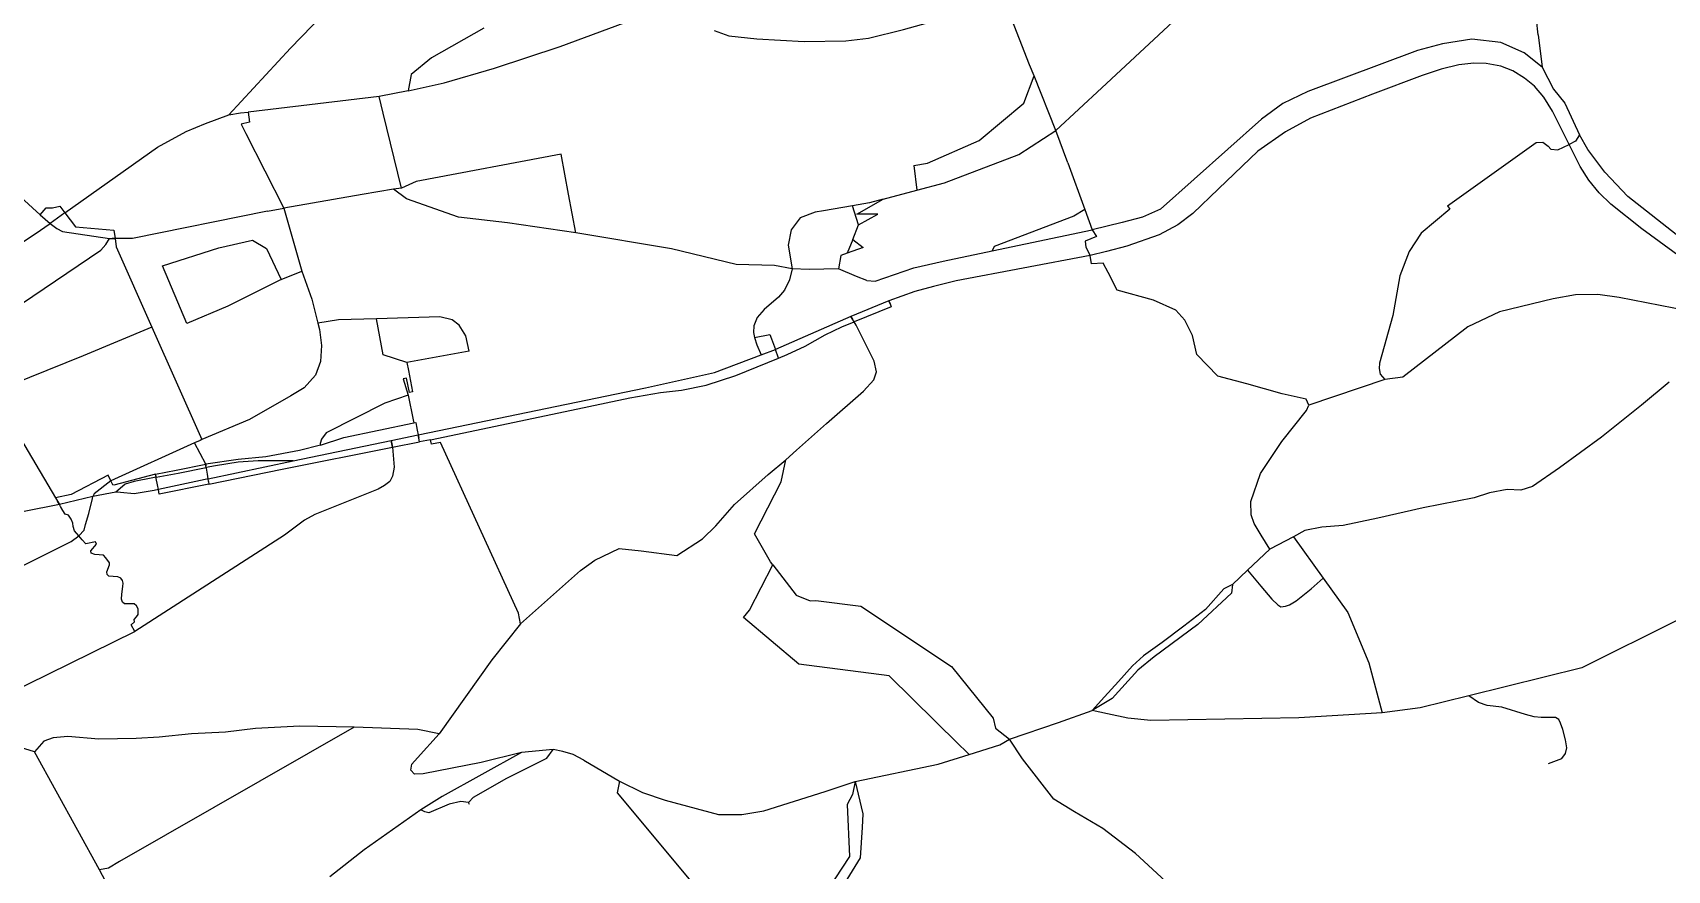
# Model space of a CAD drawing. Header units: inches. Extents: x 2740922 to 2751091, y 1249500 to 1259683.
# Drawn here: x 2746936 to 2747978, y 1254259 to 1254793 of the extents above; entities that cross this region are included whole.
import ezdxf

# ---------------------------------------------------------------- set-up
doc = ezdxf.new("R2010")
doc.units = ezdxf.units.IN
doc.header["$MEASUREMENT"] = 0

msp = doc.modelspace()

# ---------------------------------------------------------------- linework, layer by layer
for points in [[(2747896.2, 1254791.2), (2747893.9, 1254810.8), (2747935.9, 1254894.2), (2747931.9, 1254910.8), (2747923.1, 1254920.7), (2747920, 1254924.5), (2747918.8, 1254928.9)], [(2747184.7, 1254868), (2747128.2, 1254811.3), (2747100.6, 1254782.9), (2747061.3, 1254740.4)], [(2747588.7, 1254730.4), (2747617.9, 1254757.6), (2747705.4, 1254839.1), (2747728.8, 1254856.4)], [(2747370.7, 1254794.1), (2747380.2, 1254790.7), (2747398, 1254788.8), (2747428.1, 1254787.1), (2747454.7, 1254787.4), (2747469.2, 1254789.2), (2747491.6, 1254794.6), (2747506.9, 1254798.9), (2747517.4, 1254803.7), (2747527.9, 1254809.5), (2747538.1, 1254820.1), (2747547.8, 1254833.9)], [(2747574.7, 1254765.2), (2747571.9, 1254772.2), (2747547.8, 1254833.9)], [(2747175.7, 1254755.6), (2747198.6, 1254760.7), (2747230.8, 1254770), (2747272.7, 1254783.8), (2747319.1, 1254801), (2747349.4, 1254814.8)], [(2747223.9, 1254795.5), (2747190.6, 1254776.7), (2747177.7, 1254766), (2747175.7, 1254755.6)], [(2747896.2, 1254791.2), (2747898.6, 1254770.7)], [(2747898.6, 1254770.7), (2747887.2, 1254779.9), (2747872.3, 1254786.4), (2747853.8, 1254788.5), (2747835.1, 1254785.6), (2747819.3, 1254781.3), (2747749.2, 1254755.2), (2747733.3, 1254747.6), (2747719.8, 1254737.5), (2747655.4, 1254680.3), (2747643.8, 1254675.1), (2747630.9, 1254671.7), (2747611.8, 1254667)], [(2747915.8, 1254721.5), (2747905.3, 1254742.6), (2747899.7, 1254751.5), (2747893.8, 1254758.5), (2747887.5, 1254763.7), (2747880, 1254768.4), (2747872.4, 1254771.3), (2747862.9, 1254773.1), (2747855.2, 1254773.3), (2747845.6, 1254772.2), (2747834.3, 1254769.5), (2747822.2, 1254765.4), (2747790.5, 1254753.4), (2747751, 1254738.2), (2747735, 1254729.6), (2747717.4, 1254717.2), (2747692.4, 1254693.1), (2747676, 1254677.4), (2747666.3, 1254670.3), (2747654.5, 1254663.9), (2747633.8, 1254656.6), (2747620.9, 1254653.2), (2747610.5, 1254650.8)], [(2747898.6, 1254770.7), (2747906, 1254756.7), (2747913.1, 1254747.8), (2747922.4, 1254727.5)], [(2747498, 1254708), (2747506.8, 1254709.6), (2747539.7, 1254723.9), (2747568.2, 1254747.7), (2747574.7, 1254765.2)], [(2747588.7, 1254730.4), (2747574.7, 1254765.2)], [(2747157.1, 1254752), (2747073.6, 1254742.1)], [(2747175.7, 1254755.6), (2747157.1, 1254752)], [(2747171.4, 1254693.7), (2747159.8, 1254741.3), (2747157.1, 1254752)], [(2746956.8, 1254677.8), (2747015.9, 1254719.7), (2747034.2, 1254729.7), (2747046.4, 1254734.8), (2747061.3, 1254740.4)], [(2747061.3, 1254740.4), (2747068.9, 1254741.6), (2747073.6, 1254742.1)], [(2747073.6, 1254742.1), (2747074.6, 1254735.6), (2747069.3, 1254734.4), (2747072.3, 1254728.4), (2747096.4, 1254680.8)], [(2747500.1, 1254692.3), (2747517.7, 1254697), (2747565.1, 1254715.1), (2747588.7, 1254730.4)], [(2747596.2, 1254709.7), (2747588.7, 1254730.4)], [(2747838.4, 1254682.4), (2747894.9, 1254722.6), (2747899.1, 1254723), (2747902.6, 1254720.4), (2747904.3, 1254718.5), (2747908.6, 1254718), (2747915.8, 1254721.5)], [(2747922.4, 1254727.5), (2747919.9, 1254723.6), (2747915.8, 1254721.5)], [(2748110.8, 1254564.9), (2748092.8, 1254571.9), (2748079.5, 1254579.2), (2748061.6, 1254590.3), (2748042.9, 1254605.3), (2748007.2, 1254634.7), (2747962.2, 1254667.7), (2747942.5, 1254683.4), (2747935.1, 1254690.7), (2747928.5, 1254698.6), (2747923, 1254707.5), (2747915.8, 1254721.5)], [(2748082.4, 1254589.1), (2748075.4, 1254593.3), (2748057.7, 1254606.2), (2747953.4, 1254688.3), (2747938.7, 1254703.7), (2747927.7, 1254718.2), (2747922.4, 1254727.5)], [(2746905.1, 1254709.2), (2746906.2, 1254708.3), (2746941, 1254676.6)], [(2747282.5, 1254665.2), (2747278, 1254689.7), (2747273.3, 1254715.3), (2747180.7, 1254697.9), (2747171.4, 1254693.7)], [(2747498, 1254708), (2747500.1, 1254692.3)], [(2747596.2, 1254709.7), (2747607, 1254680.1)], [(2747166.3, 1254692.9), (2747146.4, 1254689.5), (2747096.4, 1254680.8)], [(2747171.4, 1254693.7), (2747166.3, 1254692.9)], [(2747282.5, 1254665.2), (2747239, 1254671.6), (2747207.7, 1254675.1), (2747174.7, 1254686.9), (2747166.3, 1254692.9)], [(2747478.6, 1254686.6), (2747469.8, 1254684.3), (2747459, 1254682.4)], [(2747462.8, 1254670.3), (2747475.2, 1254677.1), (2747461.7, 1254677), (2747478.6, 1254686.6)], [(2747478.6, 1254686.6), (2747500.1, 1254692.3)], [(2746941, 1254676.6), (2746945, 1254681), (2746949, 1254681), (2746953.7, 1254682.1), (2746956.8, 1254677.8)], [(2746941, 1254676.6), (2746947.4, 1254671.1)], [(2746956.8, 1254677.8), (2746947.4, 1254671.1)], [(2746956.8, 1254677.8), (2746963.7, 1254669), (2746988, 1254666.8), (2746988.8, 1254661.5), (2746987, 1254661.5)], [(2747086, 1254678.9), (2746999.9, 1254661.6), (2746988.8, 1254661.5), (2746987, 1254661.5)], [(2747086, 1254678.9), (2747096.4, 1254680.8)], [(2747096.4, 1254680.8), (2747107.8, 1254640.8)], [(2747440.4, 1254679.2), (2747435.2, 1254678.3), (2747425.6, 1254674.8), (2747419.8, 1254667.1), (2747418, 1254657.3), (2747420.6, 1254642.2)], [(2747459, 1254682.4), (2747440.4, 1254679.2)], [(2747462.8, 1254670.3), (2747459, 1254682.4)], [(2747607, 1254680.1), (2747600, 1254675.7), (2747549.2, 1254656.4), (2747548, 1254653.6)], [(2747607, 1254680.1), (2747611.8, 1254667)], [(2747838.4, 1254682.4), (2747839.9, 1254680.2), (2747821.5, 1254664.9), (2747813.9, 1254653.3), (2747808, 1254637.7), (2747803.4, 1254612.4), (2747794.9, 1254582.1), (2747794.7, 1254578.6), (2747795.4, 1254575), (2747798.3, 1254571.6)], [(2746881.8, 1254619.8), (2746883.7, 1254621.4), (2746924.8, 1254655.8), (2746937.8, 1254664.5), (2746947.4, 1254671.1)], [(2746947.4, 1254671.1), (2746951.6, 1254668), (2746955.4, 1254666), (2746985.3, 1254661.5), (2746987, 1254661.5)], [(2747420.6, 1254642.2), (2747409.2, 1254644.4), (2747384.9, 1254645), (2747343.6, 1254654.9), (2747282.5, 1254665.2)], [(2747459.1, 1254660.8), (2747462.8, 1254670.3)], [(2747548, 1254653.6), (2747611.8, 1254667)], [(2747611.8, 1254667), (2747614.5, 1254662.9), (2747607.4, 1254659.8), (2747607.8, 1254656.1), (2747610.5, 1254650.8)], [(2746892.8, 1254595.4), (2746979.7, 1254654.1), (2746982.9, 1254657.7), (2746985.3, 1254661.5), (2746987, 1254661.5)], [(2746987, 1254661.5), (2746988.8, 1254661.5), (2746989.5, 1254656.2), (2747012.3, 1254605)], [(2747094.7, 1254635.4), (2747060.8, 1254618.4), (2747034.5, 1254607.4), (2747019.1, 1254644.1), (2747054.9, 1254655.5), (2747076.5, 1254660.4), (2747085.4, 1254655.2), (2747094.7, 1254635.4)], [(2747459.1, 1254660.8), (2747455.5, 1254652.1)], [(2747459.1, 1254660.8), (2747465.8, 1254655.7), (2747455.5, 1254652.1)], [(2747455.5, 1254652.1), (2747451.5, 1254650.7), (2747450.1, 1254642.3)], [(2747468.1, 1254634.7), (2747473.4, 1254634.4), (2747498, 1254642.8), (2747516.8, 1254647), (2747548, 1254653.6)], [(2747610.5, 1254650.8), (2747525, 1254634.5), (2747510.7, 1254631), (2747498.8, 1254627.7), (2747482.2, 1254621.9), (2747482.9, 1254619.9)], [(2747750, 1254555.3), (2747748.2, 1254559.2), (2747732.9, 1254562.5), (2747710.3, 1254569), (2747691.8, 1254573.9), (2747678.6, 1254587.7), (2747675.7, 1254599.7), (2747670.8, 1254609.4), (2747665.2, 1254615.8), (2747650.8, 1254622.3), (2747627.8, 1254628.7), (2747621.9, 1254639.9), (2747618.8, 1254645.8), (2747611.4, 1254645.3), (2747610.5, 1254650.8)], [(2747094.7, 1254635.4), (2747107.8, 1254640.8)], [(2747107.8, 1254640.8), (2747114.2, 1254622.9), (2747118.2, 1254607.5)], [(2747420.6, 1254642.2), (2747418.9, 1254635.2), (2747415.7, 1254628.7), (2747411.7, 1254624.2), (2747402.6, 1254616.2), (2747398.3, 1254611.2), (2747396, 1254605.8), (2747395.9, 1254601.7), (2747396.6, 1254598.4)], [(2747450.1, 1254642.3), (2747431.4, 1254641.7), (2747420.6, 1254642.2)], [(2747468.1, 1254634.7), (2747461.5, 1254637.3), (2747450.1, 1254642.3)], [(2748072.3, 1254542.9), (2748053.6, 1254565), (2748038.9, 1254587.2), (2748027.2, 1254600.3), (2748012.9, 1254609.2), (2748000, 1254613.8), (2747947.8, 1254623.9), (2747934.1, 1254625.8), (2747919.9, 1254625.7), (2747905.6, 1254623), (2747871.4, 1254614.9), (2747851.2, 1254605.3), (2747809.8, 1254573.1), (2747798.3, 1254571.6)], [(2747482.9, 1254619.9), (2747482.2, 1254621.9), (2747457.9, 1254611.8), (2747458.9, 1254610.1)], [(2747482.9, 1254619.9), (2747483.7, 1254617.9), (2747460, 1254608.5), (2747458.9, 1254610.1)], [(2747012.3, 1254605), (2746968.5, 1254586.8), (2746910.8, 1254563.6)], [(2747012.3, 1254605), (2747044.1, 1254533.4)], [(2747118.2, 1254607.5), (2747119.2, 1254603.6), (2747120.4, 1254593.3), (2747119.9, 1254583.2), (2747116.7, 1254574.5), (2747109.3, 1254566.4), (2747100.8, 1254561.2), (2747074.5, 1254546.2), (2747044.1, 1254533.4)], [(2747155.5, 1254610.4), (2747131.3, 1254609.7), (2747118.2, 1254607.5)], [(2747214.6, 1254589.7), (2747212.4, 1254599.5), (2747208.3, 1254606.3), (2747203.7, 1254609.7), (2747195.9, 1254611.7), (2747155.5, 1254610.4)], [(2747174.9, 1254582.5), (2747159.7, 1254587.4), (2747155.5, 1254610.4)], [(2747458.9, 1254610.1), (2747457.9, 1254611.8), (2747409.8, 1254590.9)], [(2747411.8, 1254585.3), (2747417.4, 1254587.6), (2747428.7, 1254593), (2747441.5, 1254600.1), (2747452.2, 1254605.3), (2747460, 1254608.5), (2747458.9, 1254610.1)], [(2747416.4, 1254520.5), (2747423.3, 1254526.6), (2747442.5, 1254543.7), (2747466, 1254564.3), (2747472.5, 1254571.5), (2747474.2, 1254576.6), (2747472.8, 1254583.4), (2747461.3, 1254606.4), (2747460, 1254608.5), (2747458.9, 1254610.1)], [(2747396.6, 1254598.4), (2747406.2, 1254600.4)], [(2747396.6, 1254598.4), (2747398, 1254593.7), (2747400.7, 1254587.3)], [(2747406.2, 1254600.4), (2747407.4, 1254597.5), (2747408, 1254596), (2747409.8, 1254590.9)], [(2747174.9, 1254582.5), (2747175.8, 1254577.4), (2747178.4, 1254563.9), (2747176.5, 1254563.5), (2747174.6, 1254572.5), (2747172.4, 1254572.1), (2747175.7, 1254561.7)], [(2747214.6, 1254589.7), (2747174.9, 1254582.5)], [(2747182.5, 1254534.2), (2747182, 1254536.4), (2747327.1, 1254566.3), (2747371, 1254576.2), (2747400.7, 1254587.3)], [(2747190, 1254533.3), (2747275.8, 1254551.2), (2747317, 1254560), (2747336.6, 1254563.5), (2747350, 1254564.8), (2747365.6, 1254568), (2747384.5, 1254574.2), (2747411.8, 1254585.3)], [(2747400.7, 1254587.3), (2747409.8, 1254590.9)], [(2747411.8, 1254585.3), (2747409.8, 1254590.9)], [(2747798.3, 1254571.6), (2747750, 1254555.3)], [(2746910.8, 1254563.6), (2746950.9, 1254496.3), (2746952.2, 1254494.2)], [(2747175.7, 1254561.7), (2747160.8, 1254556.7), (2747123.4, 1254537.6), (2747120.4, 1254533.6), (2747119.6, 1254530.8), (2747119.7, 1254529.8)], [(2747175.7, 1254561.7), (2747178.8, 1254546), (2747179.2, 1254544.1)], [(2747979.7, 1254569.9), (2747962, 1254555.3), (2747936.6, 1254534.9), (2747909.7, 1254515.4), (2747892.5, 1254503.6), (2747885, 1254501.2), (2747876.3, 1254501.6), (2747865.1, 1254499.4), (2747855.4, 1254496.3), (2747822.8, 1254490), (2747793.9, 1254483.4), (2747771.8, 1254478.7), (2747758.3, 1254477.5), (2747747.3, 1254475.4), (2747740.1, 1254471.5)], [(2747725, 1254463.6), (2747719.5, 1254472.4), (2747715.1, 1254480), (2747713.2, 1254485.5), (2747712.9, 1254493.9), (2747719.1, 1254511.7), (2747732.6, 1254532.2), (2747748.4, 1254552), (2747750, 1254555.3)], [(2747119.7, 1254529.8), (2747134.6, 1254534.7), (2747179.2, 1254544.1)], [(2747179.2, 1254544.1), (2747180.5, 1254544.3), (2747181, 1254541.7), (2747181.4, 1254539.5), (2747182, 1254536.4), (2747182.5, 1254534.2)], [(2747039.5, 1254531.3), (2746986.2, 1254507.2)], [(2747165.2, 1254530.7), (2747165.6, 1254528.5), (2747166.7, 1254515.8), (2747165.6, 1254510.1), (2747164, 1254506.7), (2747160.5, 1254504.2), (2747156.5, 1254501.7), (2747116.2, 1254485.7), (2747109.5, 1254482), (2747096.9, 1254472.5), (2747001.5, 1254411.1)], [(2747044.1, 1254533.4), (2747043, 1254532.9), (2747039.5, 1254531.3)], [(2747046.8, 1254516.7), (2747046.6, 1254517.7), (2747039.5, 1254531.3)], [(2747119.7, 1254529.8), (2747106.4, 1254526.5), (2747085, 1254522.3), (2747067.3, 1254520.6), (2747046.6, 1254517.7), (2747046.8, 1254516.7)], [(2747048.4, 1254506.7), (2747048.7, 1254505), (2747095.4, 1254514.5), (2747165.6, 1254528.5), (2747165.2, 1254530.7)], [(2747102.3, 1254519.9), (2747164.9, 1254532.9), (2747165.2, 1254530.7)], [(2747165.2, 1254530.7), (2747164.9, 1254532.9), (2747182, 1254536.4), (2747182.5, 1254534.2)], [(2747165.2, 1254530.7), (2747165.6, 1254528.5), (2747182.9, 1254531.9), (2747182.5, 1254534.2)], [(2747190, 1254533.3), (2747182.9, 1254531.9), (2747182.5, 1254534.2)], [(2747247.4, 1254415.9), (2747246, 1254422.7), (2747196.4, 1254531.5), (2747190.5, 1254530.4), (2747190, 1254533.3)], [(2747102.3, 1254519.9), (2747093.5, 1254519.9), (2747080, 1254519.8), (2747067.4, 1254519.1), (2747052.8, 1254516.7), (2747047, 1254515.6), (2747046.8, 1254516.7)], [(2747048.4, 1254506.7), (2747048.1, 1254508.4), (2747102.3, 1254519.9)], [(2747247.4, 1254415.9), (2747285.5, 1254450), (2747294.6, 1254456.6), (2747310.2, 1254463.9), (2747324.3, 1254462.5), (2747346.9, 1254459.6), (2747363.3, 1254470.2), (2747371.9, 1254478.4), (2747383.7, 1254492), (2747405.3, 1254511.1), (2747416.4, 1254520.5)], [(2747408.1, 1254453.6), (2747406.6, 1254455.6), (2747396.5, 1254473.4), (2747413.5, 1254506.4), (2747416.4, 1254520.5)], [(2748178.5, 1254519.2), (2748169.7, 1254510.3), (2747923.9, 1254387.9), (2747852, 1254370.2)], [(2746986.2, 1254507.2), (2746984.5, 1254510.7), (2746960.8, 1254498.3), (2746950.9, 1254496.3), (2746952.2, 1254494.2)], [(2747014.8, 1254510.4), (2747014.6, 1254511.4), (2746988.1, 1254504.4), (2746987.4, 1254504.5), (2746986.2, 1254507.2)], [(2747014.8, 1254510.4), (2747015, 1254509.4), (2747012.9, 1254509), (2747001, 1254506.6), (2746995.2, 1254504.9), (2746993.5, 1254503.5), (2746989.3, 1254499.9)], [(2747014.8, 1254510.4), (2747014.6, 1254511.4), (2747027.8, 1254514), (2747046.6, 1254517.7), (2747046.8, 1254516.7)], [(2747014.8, 1254510.4), (2747015, 1254509.4), (2747029, 1254512.1), (2747047, 1254515.6), (2747046.8, 1254516.7)], [(2747016.5, 1254501.5), (2747015.9, 1254504.6), (2747015.1, 1254508.7), (2747015, 1254509.4), (2747014.8, 1254510.4)], [(2747048.4, 1254506.7), (2747048.1, 1254508.4), (2747047.7, 1254511.3), (2747047.1, 1254515.1), (2747047, 1254515.6), (2747046.8, 1254516.7)], [(2746986.2, 1254507.2), (2746975.4, 1254498.8), (2746974.7, 1254497.1)], [(2746989.3, 1254499.9), (2746974.7, 1254497.1)], [(2747016.5, 1254501.5), (2747013.8, 1254501), (2747000.9, 1254498.9), (2746992.2, 1254499.6), (2746989.3, 1254499.9)], [(2747048.4, 1254506.7), (2747048.1, 1254508.4), (2747046.2, 1254508), (2747016.5, 1254501.5)], [(2747048.4, 1254506.7), (2747048.7, 1254505), (2747017, 1254498.7), (2747016.5, 1254501.5)], [(2746952.2, 1254494.2), (2746953.4, 1254492), (2746777.2, 1254457.3), (2746776, 1254459.3)], [(2746974.7, 1254497.1), (2746953.4, 1254492), (2746952.2, 1254494.2)], [(2746965.7, 1254472), (2746963, 1254475.2), (2746962.1, 1254478), (2746961.8, 1254480.1), (2746960.9, 1254482.7), (2746959.1, 1254485.2), (2746957.1, 1254485.9), (2746955.6, 1254488.2), (2746954.1, 1254490.8), (2746953.4, 1254492), (2746952.2, 1254494.2)], [(2746965.7, 1254472), (2746969.2, 1254475.7), (2746969.9, 1254479.3), (2746972.2, 1254486.2), (2746974.5, 1254495.9), (2746974.7, 1254497.1)], [(2746836.3, 1254406.4), (2746960.9, 1254468.4), (2746965.7, 1254472)], [(2747001.5, 1254411.1), (2746999.1, 1254415.4), (2747001.3, 1254417.3), (2747001.1, 1254418.8), (2747002.5, 1254420.5), (2747003.6, 1254422), (2747003.6, 1254424.3), (2747003.5, 1254425.6), (2747002.5, 1254427.4), (2747001.1, 1254428.8), (2746997.3, 1254428.8), (2746994.8, 1254428.8), (2746993.5, 1254429.8), (2746993, 1254431.7), (2746993.2, 1254434.8), (2746993.7, 1254439.8), (2746993.9, 1254441.9), (2746993.5, 1254443.5), (2746992.4, 1254445), (2746990.6, 1254446), (2746987.6, 1254446.1), (2746984.9, 1254446.4), (2746983.8, 1254447.5), (2746983.5, 1254449.2), (2746985.3, 1254453.5), (2746985.2, 1254454.9), (2746982.9, 1254458.1), (2746981.5, 1254459.8), (2746975.9, 1254460.2), (2746973.6, 1254461), (2746973.4, 1254462.6), (2746977, 1254466.8), (2746976.3, 1254468.2), (2746970.2, 1254466.9), (2746967.9, 1254469.5), (2746965.7, 1254472)], [(2747740.1, 1254471.5), (2747725, 1254463.6)], [(2747740.1, 1254471.5), (2747759, 1254445.1)], [(2747710.8, 1254450.1), (2747725, 1254463.6)], [(2747533.3, 1254332.7), (2747531.4, 1254334.6), (2747526.5, 1254339.4), (2747482.4, 1254382.8), (2747424.8, 1254390.3), (2747389.4, 1254420.1), (2747393.3, 1254424.6), (2747408.1, 1254453.6)], [(2747408.1, 1254453.6), (2747423, 1254434.3), (2747432, 1254430.6), (2747435.7, 1254430.9), (2747464.3, 1254427.2), (2747522.1, 1254388.9), (2747548.7, 1254355.9), (2747550.2, 1254349.6), (2747559.1, 1254342.5)], [(2747710.8, 1254450.1), (2747701.2, 1254441.1)], [(2747710.8, 1254450.1), (2747719.3, 1254439.9), (2747726.4, 1254431.8), (2747730.1, 1254428.1), (2747732, 1254426.9), (2747735, 1254427.2), (2747737.6, 1254428.1), (2747741.8, 1254430.6), (2747751.4, 1254438.3), (2747759, 1254445.1)], [(2747701.2, 1254441.1), (2747700.6, 1254435.6), (2747679.1, 1254415.6), (2747651.3, 1254394.9), (2747641, 1254386.5), (2747624.6, 1254368.5), (2747611.8, 1254360.7)], [(2747701.2, 1254441.1), (2747695.7, 1254438.3), (2747684, 1254425.1), (2747670.3, 1254414.4), (2747656.4, 1254404.2), (2747644.5, 1254395.7), (2747637.6, 1254389.2), (2747628.5, 1254379.3), (2747619.7, 1254369.4), (2747611.8, 1254360.7)], [(2747759, 1254445.1), (2747774.7, 1254423.2), (2747788.1, 1254391.1), (2747796.7, 1254359.3)], [(2747247.4, 1254415.9), (2747229.1, 1254393.1), (2747195.5, 1254346)], [(2746891.6, 1254357.1), (2747001.5, 1254411.1)], [(2747852, 1254370.2), (2747820.8, 1254362.5), (2747796.7, 1254359.3)], [(2747858, 1254365.8), (2747852, 1254370.2)], [(2747902.7, 1254327), (2747906.1, 1254328.3), (2747911.2, 1254330.1), (2747913.5, 1254333.3), (2747914.4, 1254337), (2747913.5, 1254342), (2747911.9, 1254348.6), (2747910.4, 1254352.8), (2747909.3, 1254355), (2747907.1, 1254356.2), (2747903.6, 1254356.3), (2747898, 1254356.2), (2747893.5, 1254356.7), (2747888, 1254358.3), (2747872.9, 1254362.8), (2747863.7, 1254364), (2747858, 1254365.8)], [(2746937.4, 1254334.5), (2746928.6, 1254337.2), (2746905.8, 1254343.7), (2746891.6, 1254357.1)], [(2747559.1, 1254342.5), (2747590.3, 1254353.2), (2747611.8, 1254360.7)], [(2747796.7, 1254359.3), (2747743.5, 1254356), (2747649.2, 1254354.4), (2747634.6, 1254355.9), (2747621.6, 1254358.7), (2747611.8, 1254360.7)], [(2747141.2, 1254350.2), (2747106.6, 1254350.7), (2747078.4, 1254349.4), (2747059.3, 1254347), (2747037.5, 1254346), (2747017, 1254343.8), (2747002.3, 1254342.9), (2746978.5, 1254342.6), (2746958.8, 1254344.3), (2746949.3, 1254343.4), (2746943.4, 1254341.3), (2746937.4, 1254334.5)], [(2747141.2, 1254350.2), (2746991.6, 1254264.6), (2746984.7, 1254260.4), (2746978.9, 1254259.3)], [(2747195.5, 1254346), (2747181.8, 1254348.6), (2747141.2, 1254350.2)], [(2747248, 1254333.9), (2747222.3, 1254327.7), (2747185.2, 1254320.5), (2747179.8, 1254320.2), (2747177.3, 1254322.7), (2747178, 1254326.5), (2747181.6, 1254330.7), (2747195.5, 1254346)], [(2747533.3, 1254332.7), (2747553, 1254338.8), (2747559.1, 1254342.5)], [(2747600.5, 1254296.2), (2747587.3, 1254304.2), (2747567.3, 1254329.9), (2747559.1, 1254342.5)], [(2746978.9, 1254259.3), (2746937.4, 1254334.5)], [(2747248, 1254333.9), (2747197.3, 1254306), (2747183.7, 1254297.5)], [(2747214.9, 1254300.9), (2747214.1, 1254302.1), (2747217.4, 1254305.6), (2747238.7, 1254317.7), (2747264, 1254330.4), (2747268.1, 1254336)], [(2747268.1, 1254336), (2747248, 1254333.9)], [(2747287.6, 1254329.2), (2747280.8, 1254332.7), (2747274.4, 1254334.7), (2747268.1, 1254336)], [(2747460.6, 1254315.5), (2747513.5, 1254326.6), (2747533.3, 1254332.7)], [(2747287.6, 1254329.2), (2747310.5, 1254315.7)], [(2747310.5, 1254315.7), (2747308.9, 1254308.4), (2747378.3, 1254225.3)], [(2747310.5, 1254315.7), (2747325, 1254308.5), (2747339.5, 1254303.6), (2747373.5, 1254294.6), (2747388.5, 1254294.5), (2747402.4, 1254296.8), (2747441.5, 1254309.2), (2747460.6, 1254315.5)], [(2747460.6, 1254315.5), (2747459, 1254307.3), (2747455.6, 1254300.8), (2747457, 1254267.7), (2747443.3, 1254246.7), (2747418.1, 1254231), (2747401, 1254223.8), (2747387.9, 1254223.1), (2747383.8, 1254223.8), (2747378.3, 1254225.3)], [(2747460.6, 1254315.5), (2747465.6, 1254295), (2747465.1, 1254286.3), (2747463.8, 1254266.8), (2747448.5, 1254242), (2747419.8, 1254224.9), (2747387.1, 1254213.1)], [(2747214.9, 1254300.9), (2747214.1, 1254302.1), (2747209.2, 1254302.7), (2747201.8, 1254301.1), (2747188.8, 1254295.6), (2747186.4, 1254296.2), (2747183.7, 1254297.5)], [(2747183.7, 1254297.5), (2747147.7, 1254271.9), (2747125.8, 1254254.8)], [(2747808.2, 1254165.8), (2747797.2, 1254172.6), (2747775.7, 1254186.6), (2747756, 1254195.1), (2747716, 1254208.8), (2747700, 1254216.1), (2747680.6, 1254231.6), (2747639.4, 1254269.7), (2747618.6, 1254285.6), (2747600.5, 1254296.2)], [(2747021.2, 1254179.6), (2746978.9, 1254259.3)]]:
    msp.add_lwpolyline(points)

doc.saveas('drawing.dxf')
